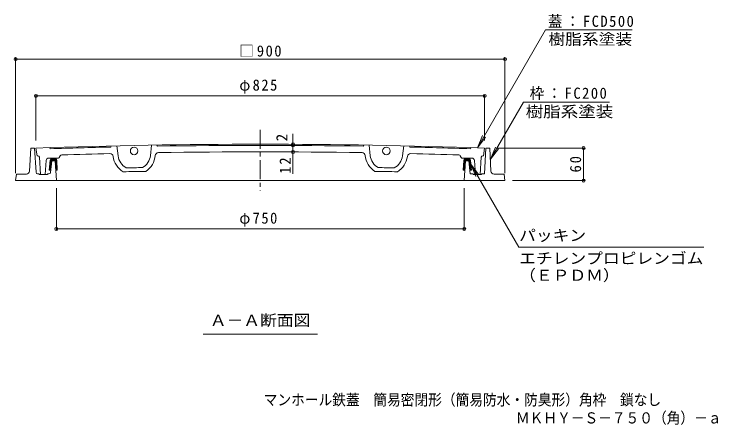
# Model space of a CAD drawing. Units: millimetres, scale not verified. Extents: x -1027 to 1330, y -947 to 943.
# Drawn here: x -967 to 328, y -947 to -191 of the extents above; entities that cross this region are included whole.
import ezdxf
from ezdxf.enums import TextEntityAlignment as Align

# ---------------------------------------------------------------- set-up
doc = ezdxf.new("R2010")
doc.units = ezdxf.units.MM
doc.header["$LTSCALE"] = 7
doc.header["$PDMODE"] = 32
doc.header["$PDSIZE"] = 5.6
doc.linetypes.add('CHAIN1', pattern=[8, 5, -1, 1, -1])
for name, color, linetype, lineweight in [('0-0_通り芯', 3, 'CHAIN1', 9), ('0-1_躯体', 2, 'Continuous', 9), ('0-2_仕上', 3, 'Continuous', 9), ('0-4_その他', 7, 'Continuous', 9), ('0-5_寸法', 7, 'Continuous', 9), ('0-6_ハッチ', 6, 'Continuous', 9)]:
    doc.layers.add(name, color=color, linetype=linetype, lineweight=lineweight)
doc.layers.add('F-5_F-5ﾚｲﾔ', color=2, linetype='Continuous')
doc.styles.add('ＭＳ ゴシック', font='')
doc.styles.get('ＭＳ ゴシック').set_extended_font_data('MS Gothic')

msp = doc.modelspace()

# ---------------------------------------------------------------- linework, layer by layer
at = {"layer": '0-0_通り芯'}
msp.add_line((-513.805, -404.069), (-513.805, -516.442), dxfattribs=at)
at = {"layer": '0-1_躯体'}
for p, q in [((-938.009, -480.137), (-935.805, -437.825)), ((-935.805, -437.825), (-928.805, -437.825)), ((-926.276, -482.494), (-928.805, -437.825)), ((-91.805, -437.825), (-98.805, -437.825)), ((-89.601, -480.137), (-91.805, -437.825)), ((-888.805, -497.825), (-891.206, -461.325)), ((-138.805, -497.825), (-136.404, -461.325)), ((-130.16, -461.325), (-136.404, -461.325)), ((-127.837, -485.324), (-130.16, -461.325)), ((-963.805, -497.825), (-962.305, -485.825)), ((-944.001, -485.825), (-962.305, -485.825)), ((-923.281, -485.324), (-920.444, -485.324)), ((-920.444, -485.324), (-920.444, -486.325)), ((-905.443, -486.325), (-920.444, -486.325)), ((-905.443, -485.324), (-905.443, -486.325)), ((-902.496, -485.324), (-905.443, -485.324)), ((-122.166, -485.324), (-127.837, -485.324)), ((-122.166, -485.324), (-122.166, -486.325)), ((-122.166, -486.325), (-107.166, -486.325)), ((-107.166, -485.324), (-107.166, -486.325)), ((-83.609, -485.825), (-65.305, -485.825)), ((-63.805, -497.825), (-65.305, -485.825)), ((-963.805, -497.825), (-63.805, -497.825))]:
    msp.add_line(p, q, dxfattribs=at)
for points in [[(-107.166, -485.324), (-101.494, -485.324), (-98.805, -437.825)], [(-899.51, -482.613), (-897.45, -461.325), (-891.206, -461.325)]]:
    msp.add_lwpolyline(points, dxfattribs=at)
for centre, radius, start, end in [((-944.001, -479.825), 6, 270, 357.01855), ((-923.281, -482.325), 3, 183.23991, 270), ((-902.496, -482.325), 3, 270, 354.47246), ((-83.609, -479.825), 6, 182.98145, 270)]:
    msp.add_arc(centre, radius, start, end, dxfattribs=at)
at = {"layer": '0-2_仕上'}
for p, q in [((-901.305, -437.004), (-900.305, -438.974)), ((-787.986, -433.93), (-788.948, -435.953)), ((-777.805, -433.706), (-775.445, -452.029)), ((-713.805, -432.488), (-715.962, -451.939)), ((-704.001, -432.331), (-702.963, -434.316)), ((-323.608, -432.331), (-324.646, -434.316)), ((-313.805, -432.488), (-311.648, -451.939)), ((-249.805, -433.706), (-252.164, -452.029)), ((-239.623, -433.93), (-238.662, -435.953)), ((-126.305, -437.004), (-127.305, -438.974)), ((-883.389, -455.5), (-881.609, -451.971)), ((-144.22, -455.5), (-146, -451.971)), ((-907.67, -460.929), (-909.686, -486.325)), ((-902.686, -456.324), (-884.728, -456.324)), ((-124.924, -456.324), (-142.881, -456.324)), ((-119.939, -460.929), (-117.924, -486.325))]:
    msp.add_line(p, q, dxfattribs=at)
for points in [[(-926.304, -437.825), (-924.305, -451.824), (-923.104, -451.824)], [(-101.305, -437.825), (-103.305, -451.824), (-104.506, -451.824)], [(-920.111, -454.616), (-917.909, -486.325), (-909.686, -486.325)], [(-107.499, -454.616), (-109.701, -486.325), (-117.924, -486.325)]]:
    msp.add_lwpolyline(points, dxfattribs=at)
for centre in [(-745.805, -443.056), (-281.805, -443.056)]:
    msp.add_circle(centre, 7, dxfattribs=at)
for centre, radius, start, end in [((-513.805, -12630.845), 12200, 88.06238, 91.93762), ((-513.805, -12630.845), 12197.999, 91.2925, 91.81575), ((-513.805, -12630.845), 12197.999, 89.11147, 90.88853), ((-513.805, -12630.845), 12197.999, 88.18425, 88.7075), ((-923.104, -454.824), 3, 3.97269, 90), ((-878.93, -453.322), 3, 91.71648, 153.2361), ((-513.805, -12630.845), 12185.999, 91.30085, 91.71742), ((-790.317, -453.985), 6, 7.57037, 91.30085), ((-745.71, -448.056), 30, 187.60951, 241.19699), ((-745.71, -448.056), 30, 300.93596, 352.56392), ((-745.71, -448.056), 39, 303.22029, 354.60635), ((-700.909, -452.286), 6, 90.88022, 174.60643), ((-513.805, -12630.845), 12185.999, 89.11981, 90.88019), ((-326.701, -452.286), 6, 5.39357, 89.11978), ((-281.9, -448.056), 39, 185.39365, 236.77971), ((-281.9, -448.056), 30, 187.43608, 239.06404), ((-281.9, -448.056), 30, 298.80301, 352.39049), ((-237.292, -453.985), 6, 88.69915, 172.42962), ((-513.805, -12630.845), 12185.999, 88.28258, 88.69915), ((-148.679, -453.322), 3, 26.7639, 88.28352), ((-104.506, -454.824), 3, 90, 176.02731), ((-902.686, -461.325), 5, 90, 175.4621), ((-884.728, -454.824), 1.5, 270, 333.23589), ((-745.71, -448.056), 39, 187.57037, 238.93471), ((-281.9, -448.056), 39, 301.06529, 352.42962), ((-142.881, -454.824), 1.5, 206.76411, 270), ((-124.924, -461.325), 5, 4.5379, 90), ((-513.805, -12630.845), 12158.999, 91.0202, 91.16098), ((-513.805, -12630.845), 12158.999, 88.83902, 88.9798), ((-513.805, -12630.845), 12151.999, 90.99275, 91.18839), ((-513.805, -12630.845), 12151.999, 88.81161, 89.00725)]:
    msp.add_arc(centre, radius, start, end, dxfattribs=at)
at = {"layer": '0-4_その他'}
for p, q in [((-963.805, -272.02), (-963.805, -483.825)), ((-963.805, -274.12), (-63.805, -274.12)), ((-63.805, -272.02), (-63.805, -483.825)), ((-926.304, -339.712), (-926.304, -423.825)), ((-926.304, -341.812), (-101.305, -341.812)), ((-101.305, -339.712), (-101.305, -423.821)), ((-453.706, -430.992), (-453.706, -411.539)), ((-453.706, -430.992), (-453.706, -432.993)), ((-453.706, -432.993), (-453.706, -444.994)), ((82.768, -437.825), (-77.805, -437.825)), ((80.668, -497.825), (80.668, -437.825)), ((-453.706, -444.994), (-453.706, -485.102)), ((82.768, -497.825), (-49.805, -497.825)), ((-888.805, -588.85), (-888.805, -511.825)), ((-138.805, -588.85), (-138.805, -511.825)), ((-888.805, -586.75), (-138.805, -586.75)), ((-38.439, -620.05), (301.877, -620.05))]:
    msp.add_line(p, q, dxfattribs=at)
for p in [(-963.805, -274.12), (-63.805, -274.12), (-926.304, -341.812), (-101.305, -341.812), (-453.706, -430.992), (-453.706, -432.993), (80.668, -437.825), (-453.706, -444.994), (80.668, -497.825), (-888.805, -586.75), (-138.805, -586.75)]:
    msp.add_point(p, dxfattribs=at)
at = {"layer": '0-5_寸法'}
for p, q in [((-114.469, -437.39), (10.944, -220.167)), ((10.944, -220.167), (170.074, -220.167)), ((-90.725, -458.566), (-30.069, -353.508)), ((128.261, -353.508), (-30.069, -353.508)), ((-114.469, -437.39), (-105.094, -414.755)), ((-114.469, -437.39), (-99.555, -417.953)), ((-90.725, -458.566), (-81.349, -435.931)), ((-90.725, -458.566), (-75.81, -439.129)), ((-126.555, -467.43), (-38.439, -620.05)), ((-126.555, -467.43), (-117.179, -490.065)), ((-126.555, -467.43), (-111.64, -486.867)), ((-619.155, -780.043), (-408.455, -780.043))]:
    msp.add_line(p, q, dxfattribs=at)
at = {"layer": '0-6_ハッチ'}
for p, q in [((-902.109, -478.325), (-900.417, -460.843)), ((-901.027, -467.14), (-897.69, -463.803)), ((-900.724, -464.009), (-893.042, -456.327)), ((-900.421, -460.877), (-895.888, -456.344)), ((-895.211, -461.325), (-890.819, -456.933)), ((-892.383, -461.325), (-889.285, -458.227)), ((-891.104, -462.875), (-888.356, -460.126)), ((-890.93, -465.528), (-888.109, -462.708)), ((-890.755, -468.182), (-887.934, -465.361)), ((-887.081, -478.325), (-888.221, -460.996)), ((-140.528, -478.325), (-139.388, -460.996)), ((-139.765, -466.723), (-136.547, -463.505)), ((-139.566, -463.696), (-132.195, -456.324)), ((-139.354, -460.656), (-135.068, -456.369)), ((-134.366, -461.325), (-129.907, -456.865)), ((-131.538, -461.325), (-128.332, -458.119)), ((-130.032, -462.647), (-127.356, -459.971)), ((-129.782, -465.226), (-127.034, -462.477)), ((-129.533, -467.805), (-126.784, -465.056)), ((-125.5, -478.325), (-127.192, -460.843)), ((-902.109, -478.325), (-899.095, -478.325)), ((-901.936, -476.535), (-898.599, -473.198)), ((-901.633, -473.403), (-898.296, -470.066)), ((-901.33, -470.272), (-897.993, -466.935)), ((-900.897, -478.325), (-898.902, -476.329)), ((-890.58, -470.836), (-887.759, -468.015)), ((-890.406, -473.49), (-887.585, -470.669)), ((-890.231, -476.144), (-887.41, -473.323)), ((-890.088, -478.325), (-887.081, -478.325)), ((-889.584, -478.325), (-887.236, -475.977)), ((-137.522, -478.325), (-140.528, -478.325)), ((-140.363, -475.806), (-137.145, -472.588)), ((-140.163, -472.778), (-136.945, -469.56)), ((-140.053, -478.325), (-137.344, -475.616)), ((-139.964, -469.751), (-136.746, -466.533)), ((-129.283, -470.384), (-126.535, -467.635)), ((-129.033, -472.962), (-126.285, -470.214)), ((-128.784, -475.541), (-126.036, -472.793)), ((-128.534, -478.12), (-125.786, -475.372)), ((-125.5, -478.325), (-128.514, -478.325)), ((-125.911, -478.325), (-125.537, -477.951))]:
    msp.add_line(p, q, dxfattribs=at)
for centre, start, end in [((-895.441, -461.324), 90, 174.47293), ((-893.21, -461.324), 3.76399, 90), ((-134.399, -461.324), 90, 176.23601), ((-132.169, -461.324), 5.52707, 90)]:
    msp.add_arc(centre, 5, start, end, dxfattribs=at)

# ---------------------------------------------------------------- texts
at = {"layer": '0-4_その他', "color": 2, "style": 'ＭＳ ゴシック'}
msp.add_text('2', height=20.53, rotation=90, dxfattribs=at).set_placement((-457.906, -425.539), align=Align.BOTTOM_LEFT)
at = {"layer": '0-4_その他', "color": 2, "style": 'ＭＳ ゴシック', "width": 1.1}
for s, p in [('パッキン', (-37.763, -614.922)), ('エチレンプロピレンゴム', (-37.763, -657.104)), ('（ＥＰＤＭ）', (-37.763, -688.338))]:
    msp.add_text(s, height=20.53, dxfattribs=at).set_placement(p, align=Align.BOTTOM_LEFT)
at = {"layer": '0-4_その他', "color": 2, "char_height": 20.53, "attachment_point": 7, "style": 'ＭＳ ゴシック'}
for s, insert in [('\\T1.21;\\W0.95;□900', (-552.305, -269.92)), ('\\T1.21;\\W0.95;φ825', (-552.305, -337.612)), ('\\T1.21;\\W0.95;φ750', (-552.305, -582.55))]:
    msp.add_mtext(s, dxfattribs=dict(at, insert=insert))
at = {"layer": '0-4_その他', "color": 2, "char_height": 20.53, "attachment_point": 7, "rotation": 90, "style": 'ＭＳ ゴシック'}
for s, insert in [('\\T1.27;\\W0.95;12', (-457.906, -485.102)), ('\\T1.27;\\W0.95;60', (76.468, -482.7))]:
    msp.add_mtext(s, dxfattribs=dict(at, insert=insert))
at = {"layer": '0-5_寸法', "color": 2, "style": 'ＭＳ ゴシック'}
for s, width, p in [('樹脂系塗装', 1.1, (16.074, -253.767)), ('樹脂系塗装', 1.15, (-25.739, -387.108)), ('Ａ－Ａ断面図', 1.1, (-606.555, -771.28))]:
    msp.add_text(s, height=20.53, dxfattribs=dict(at, width=width)).set_placement(p, align=Align.BOTTOM_LEFT)
at = {"layer": '0-5_寸法', "color": 2, "char_height": 20.53, "attachment_point": 7, "style": 'ＭＳ ゴシック'}
for s, insert in [('\\T1.21;\\W0.95;蓋：FCD500', (15.199, -215.967)), ('\\T1.21;\\W0.95;枠：FC200', (-18.462, -349.308))]:
    msp.add_mtext(s, dxfattribs=dict(at, insert=insert))
at = {"layer": 'F-5_F-5ﾚｲﾔ', "style": 'ＭＳ ゴシック', "width": 0.9}
for s, p in [('マンホール鉄蓋\u3000簡易密閉形（簡易防水・防臭形）角枠\u3000鎖なし', (-507.5, -917.473)), ('ＭＫＨＹ－Ｓ－７５０（角）－ａ', (-43.728, -950.871))]:
    msp.add_text(s, height=20.53, dxfattribs=at).set_placement(p, align=Align.BOTTOM_LEFT)

doc.saveas('drawing.dxf')
